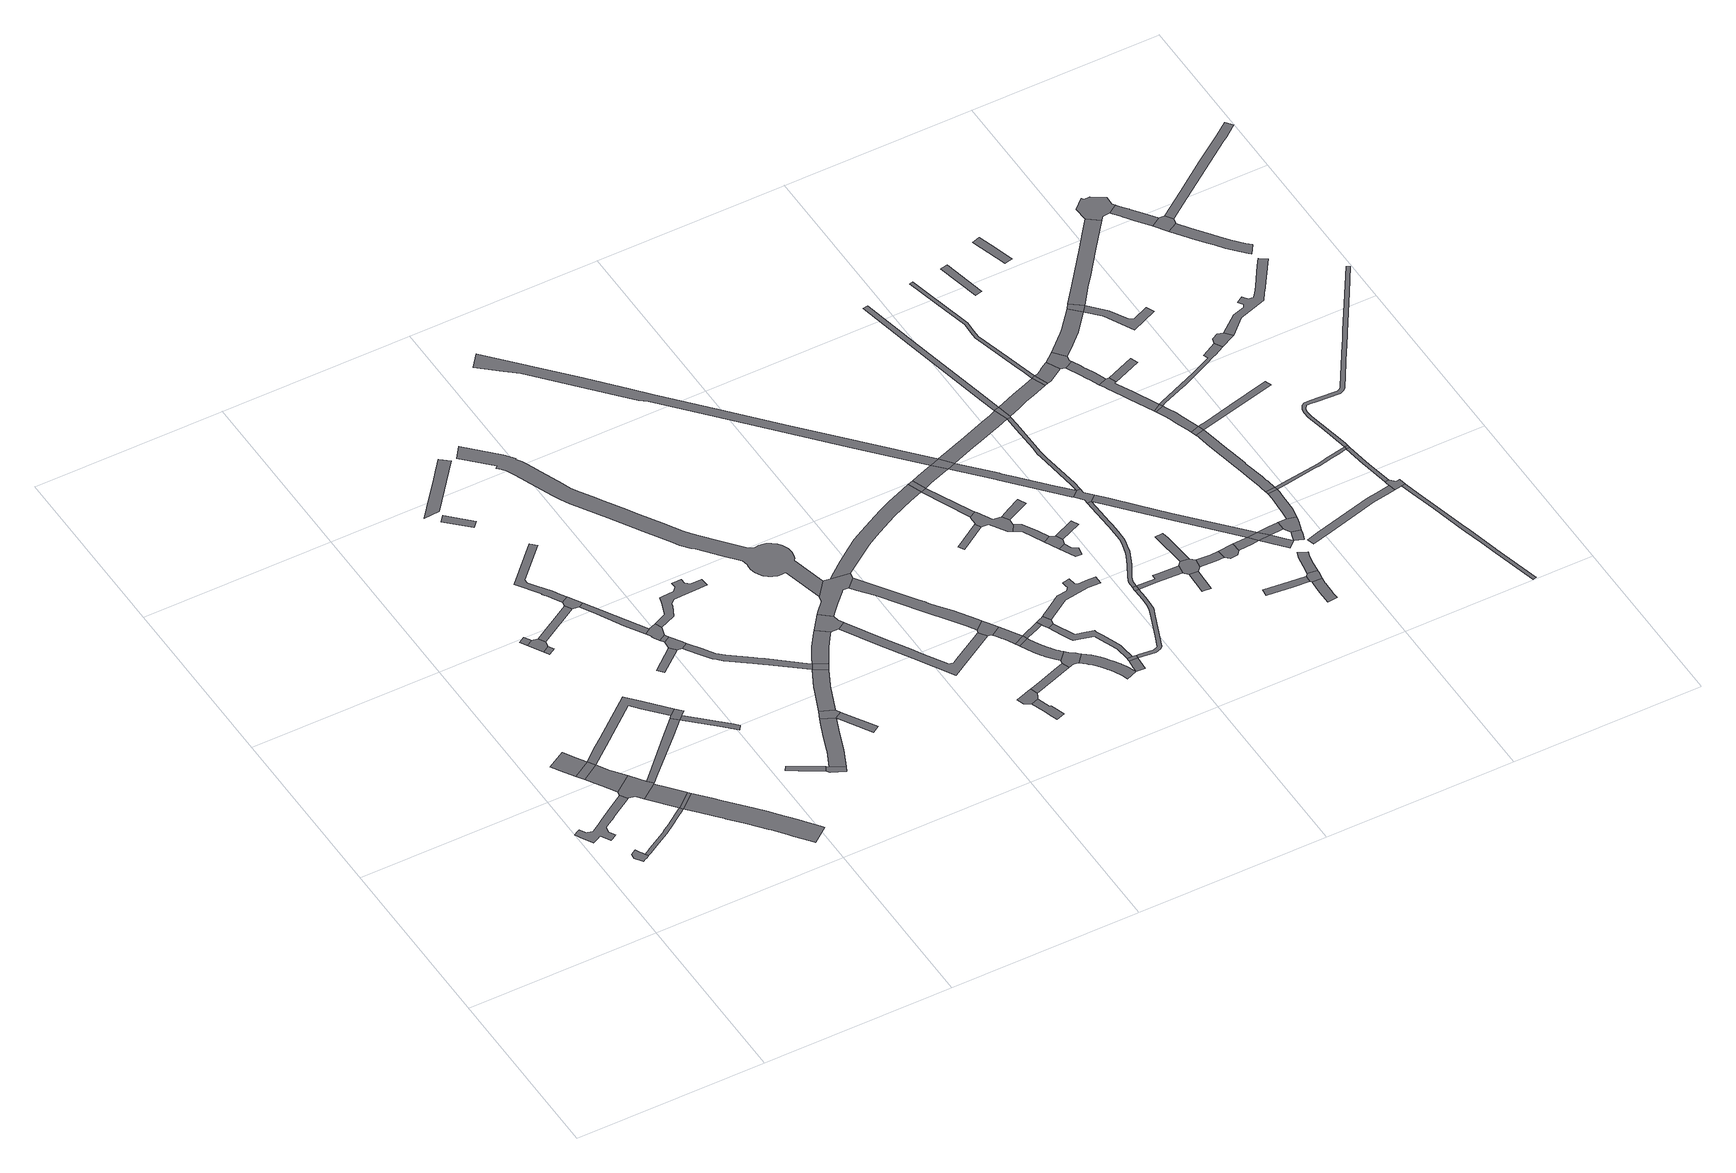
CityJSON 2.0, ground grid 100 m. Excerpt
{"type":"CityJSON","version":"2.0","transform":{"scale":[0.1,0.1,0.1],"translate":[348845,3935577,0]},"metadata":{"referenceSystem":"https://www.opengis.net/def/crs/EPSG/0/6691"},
"CityObjects":{
"road1":{"type":"Road","geometry":[{"type":"MultiSurface","lod":"1","boundaries":[[[0,1,2,3,4,5,6,7,8,9,10,11,12,13]]]}]},
"road2":{"type":"Road","geometry":[{"type":"MultiSurface","lod":"1","boundaries":[[[14,15,16,17,18,19,20,21,22,23,24,25,26,27,28,29,30,31,32,33,34,35,36,37,38]]]}]},
"road3":{"type":"Road","attributes":{"RoadStructureAttribute.sectionType":"1"},"geometry":[{"type":"MultiSurface","lod":"1","boundaries":[[[39,40,41,42,43,44,45,46,47,48,49,4,3,50,51,52,53,54,55,56,57]]]}]},
"road4":{"type":"Road","attributes":{"function":"3","RoadStructureAttribute.sectionType":"1"},"geometry":[{"type":"MultiSurface","lod":"1","boundaries":[[[58,59,60,61,62,63]]]}]},
"road5":{"type":"Road","geometry":[{"type":"MultiSurface","lod":"1","boundaries":[[[64,65,58,63]]]}]},
"road6":{"type":"Road","attributes":{"function":"3","RoadStructureAttribute.sectionType":"1"},"geometry":[{"type":"MultiSurface","lod":"1","boundaries":[[[66,67,65,64,68,69,70,71]]]}]},
"road7":{"type":"Road","geometry":[{"type":"MultiSurface","lod":"1","boundaries":[[[70,14,38,72,73,74,75,76,77,78,71]]]}]},
"road8":{"type":"Road","attributes":{"function":"3","RoadStructureAttribute.sectionType":"1"},"geometry":[{"type":"MultiSurface","lod":"1","boundaries":[[[79,80,81,75,74,82,83,39,84]]]}]},
"road9":{"type":"Road","geometry":[{"type":"MultiSurface","lod":"1","boundaries":[[[85,86,84,39,57]]]}]},
"road10":{"type":"Road","attributes":{"function":"3","RoadStructureAttribute.sectionType":"1"},"geometry":[{"type":"MultiSurface","lod":"1","boundaries":[[[87,88,89,90,91,92,93,94,86,85,95,96,97,98,99,100,101,102,103,104,105,106,107]]]}]},
"road11":{"type":"Road","attributes":{"RoadStructureAttribute.sectionType":"1"},"geometry":[{"type":"MultiSurface","lod":"1","boundaries":[[[65,108,109,110,111,112,113,114,115,116,117,58]]]}]},
"road12":{"type":"Road","attributes":{"RoadStructureAttribute.sectionType":"1"},"geometry":[{"type":"MultiSurface","lod":"1","boundaries":[[[118,119,120,121,122,123,77,76]]]}]},
"road13":{"type":"Road","attributes":{"RoadStructureAttribute.sectionType":"1"},"geometry":[{"type":"MultiSurface","lod":"1","boundaries":[[[124,125,126,127]]]}]},
"road14":{"type":"Road","geometry":[{"type":"MultiSurface","lod":"1","boundaries":[[[126,128,129,130,131,127]]]}]},
"road15":{"type":"Road","attributes":{"RoadStructureAttribute.sectionType":"1"},"geometry":[{"type":"MultiSurface","lod":"1","boundaries":[[[132,133,129,128]]]}]},
"road16":{"type":"Road","geometry":[{"type":"MultiSurface","lod":"1","boundaries":[[[121,120,134,135,112,111]]]}]},
"road17":{"type":"Road","attributes":{"RoadStructureAttribute.sectionType":"1"},"geometry":[{"type":"MultiSurface","lod":"1","boundaries":[[[131,130,136,137]]]}]},
"road18":{"type":"Road","attributes":{"RoadStructureAttribute.sectionType":"1"},"geometry":[{"type":"MultiSurface","lod":"1","boundaries":[[[138,139,140,141,134,120]]]}]},
"road19":{"type":"Road","attributes":{"RoadStructureAttribute.sectionType":"1"},"geometry":[{"type":"MultiSurface","lod":"1","boundaries":[[[142,143,144,145,146,147,148]]]}]},
"road20":{"type":"Road","geometry":[{"type":"MultiSurface","lod":"1","boundaries":[[[149,137,136,150,151,152]]]}]},
"road21":{"type":"Road","attributes":{"RoadStructureAttribute.sectionType":"1"},"geometry":[{"type":"MultiSurface","lod":"1","boundaries":[[[153,154,155,156,157,158,159,160,161,162,163,164,165,149,152]]]}]},
"road22":{"type":"Road","attributes":{"RoadStructureAttribute.sectionType":"1"},"geometry":[{"type":"MultiSurface","lod":"1","boundaries":[[[166,167,168,169]]]}]},
"road23":{"type":"Road","geometry":[{"type":"MultiSurface","lod":"1","boundaries":[[[147,170,171,172,173,148]]]}]},
"road24":{"type":"Road","geometry":[{"type":"MultiSurface","lod":"1","boundaries":[[[174,175,176,177]]]}]},
"road25":{"type":"Road","attributes":{"RoadStructureAttribute.sectionType":"1"},"geometry":[{"type":"MultiSurface","lod":"1","boundaries":[[[178,179,151,150,180,181,182,183]]]}]},
"road26":{"type":"Road","geometry":[{"type":"MultiSurface","lod":"1","boundaries":[[[182,184,185,186,187,188,189,190,191,183]]]}]},
"road27":{"type":"Road","attributes":{"RoadStructureAttribute.sectionType":"1"},"geometry":[{"type":"MultiSurface","lod":"1","boundaries":[[[189,188,192,193]]]}]},
"road28":{"type":"Road","attributes":{"RoadStructureAttribute.sectionType":"1"},"geometry":[{"type":"MultiSurface","lod":"1","boundaries":[[[194,195,196,197,198,199,200,201]]]}]},
"road29":{"type":"Road","geometry":[{"type":"MultiSurface","lod":"1","boundaries":[[[202,203,193,192,166,169,204]]]}]},
"road30":{"type":"Road","attributes":{"function":"3","RoadStructureAttribute.sectionType":"1"},"geometry":[{"type":"MultiSurface","lod":"1","boundaries":[[[172,205,206,207,208,209,210,211,208,212,213,214,215,216,217,218,219,173]]]}]},
"road31":{"type":"Road","geometry":[{"type":"MultiSurface","lod":"1","boundaries":[[[220,221,212,208,211]]]}]},
"road32":{"type":"Road","attributes":{"RoadStructureAttribute.sectionType":"1"},"geometry":[{"type":"MultiSurface","lod":"1","boundaries":[[[222,223,224,225,226,227,228,229,230,231,232,233,234,235,236,237,238,202,204]]]}]},
"road33":{"type":"Road","attributes":{"RoadStructureAttribute.sectionType":"1"},"geometry":[{"type":"MultiSurface","lod":"1","boundaries":[[[190,239,240,241,242,243,244,245,246,247,248,249,250,251,252,253,254,255,256,191]]]}]},
"road34":{"type":"Road","attributes":{"function":"3","RoadStructureAttribute.sectionType":"1"},"geometry":[{"type":"MultiSurface","lod":"1","boundaries":[[[229,257,258,259,260,221,220,261,262,263,264,265,266]]]}]},
"road35":{"type":"Road","geometry":[{"type":"MultiSurface","lod":"1","boundaries":[[[267,230,229,266]]]}]},
"road36":{"type":"Road","attributes":{"function":"3","RoadStructureAttribute.sectionType":"1"},"geometry":[{"type":"MultiSurface","lod":"1","boundaries":[[[268,269,270,271,230,267,272,273,274,275]]]}]},
"road37":{"type":"Road","attributes":{"RoadStructureAttribute.sectionType":"1"},"geometry":[{"type":"MultiSurface","lod":"1","boundaries":[[[276,277,278,279,280,281,282,283,284,285,286,287,288,289,290,291,292,293,294,295,296,297,298,299,300,301,302,303,304,305,306,307,308,309,310,311,312,313,314,315,316,317,318,319,320,321,322,323,324,325,326,327,328,329,330,331,332,333,334,335,336,337,338,339,340,341,342,343,344,345,346,347,348,349,350,351,352,353,354,355,356,357]]]}]},
"road38":{"type":"Road","geometry":[{"type":"MultiSurface","lod":"1","boundaries":[[[358,359,360,361,362,268,275]]]}]},
"road39":{"type":"Road","geometry":[{"type":"MultiSurface","lod":"1","boundaries":[[[363,364,365,315,314,366,367,368,362,361,369,370,371,372,373,374]]]}]},
"road40":{"type":"Road","attributes":{"RoadStructureAttribute.sectionType":"1"},"geometry":[{"type":"MultiSurface","lod":"1","boundaries":[[[375,376,377,378,379,380,381,382,359,358,383,384,385,386,387,388]]]}]},
"road41":{"type":"Road","geometry":[{"type":"MultiSurface","lod":"1","boundaries":[[[389,390,391,392,393,394,395]]]}]},
"road42":{"type":"Road","attributes":{"RoadStructureAttribute.sectionType":"1"},"geometry":[{"type":"MultiSurface","lod":"1","boundaries":[[[396,397,398,399,400,401,402,403,392,391]]]}]},
"road43":{"type":"Road","attributes":{"RoadStructureAttribute.sectionType":"1"},"geometry":[{"type":"MultiSurface","lod":"1","boundaries":[[[404,405,406,407,408,409,410,411,412,413,414,415,416,417,418,419,420,421,422,423,424,425,426,427,363,374]]]}]},
"road44":{"type":"Road","attributes":{"RoadStructureAttribute.sectionType":"1"},"geometry":[{"type":"MultiSurface","lod":"1","boundaries":[[[394,428,429,430,431,432,433,395]]]}]},
"road45":{"type":"Road","geometry":[{"type":"MultiSurface","lod":"1","boundaries":[[[387,434,435,436,437,418,417,388]]]}]},
"road46":{"type":"Road","attributes":{"RoadStructureAttribute.sectionType":"1"},"geometry":[{"type":"MultiSurface","lod":"1","boundaries":[[[438,439,436,435,440,441,442,443,444,445,446,447]]]}]},
"road47":{"type":"Road","geometry":[{"type":"MultiSurface","lod":"1","boundaries":[[[446,448,449,447]]]}]},
"road48":{"type":"Road","attributes":{"RoadStructureAttribute.sectionType":"1"},"geometry":[{"type":"MultiSurface","lod":"1","boundaries":[[[448,450,451,452,453,454,455,456,457,458,459,460,461,462,463,464,465,466,467,449]]]}]},
"road49":{"type":"Road","attributes":{"function":"3","RoadStructureAttribute.sectionType":"1"},"geometry":[{"type":"MultiSurface","lod":"1","boundaries":[[[468,469,470,471,472,473,474,475,476,477,478,365,364,479,480,481,482,483,484,485,486,487]]]}]},
"road50":{"type":"Road","geometry":[{"type":"MultiSurface","lod":"1","boundaries":[[[488,489,490,491,492,493,494,495,459,458,430,429]]]}]},
"road51":{"type":"Road","attributes":{"RoadStructureAttribute.sectionType":"1"},"geometry":[{"type":"MultiSurface","lod":"1","boundaries":[[[496,497,498,499,447,449]]]}]},
"road52":{"type":"Road","attributes":{"RoadStructureAttribute.sectionType":"1"},"geometry":[{"type":"MultiSurface","lod":"1","boundaries":[[[500,501,502,503,504,505,506,507,508,509,510,511,512,513,514,515,516,517,518,519]]]}]},
"road53":{"type":"Road","attributes":{"RoadStructureAttribute.sectionType":"1"},"geometry":[{"type":"MultiSurface","lod":"1","boundaries":[[[520,521,522,523,524,525,526,527,528,529,530,531,532,533,491,490,534,535,536,537,538,539,540,541,542,543,544,545,546,547,548,549]]]}]},
"road54":{"type":"Road","geometry":[{"type":"MultiSurface","lod":"1","boundaries":[[[550,551,552,553,554,555,556,499,498,557,558,559]]]}]},
"road55":{"type":"Road","attributes":{"RoadStructureAttribute.sectionType":"1"},"geometry":[{"type":"MultiSurface","lod":"1","boundaries":[[[558,560,561,562,563,564,565,566,567,568,569,570,571,572,573,574,575,576,577,578,579,580,559]]]}]},
"road56":{"type":"Road","geometry":[{"type":"MultiSurface","lod":"1","boundaries":[[[581,582,570,569,583,584]]]}]},
"road57":{"type":"Road","attributes":{"RoadStructureAttribute.sectionType":"1"},"geometry":[{"type":"MultiSurface","lod":"1","boundaries":[[[585,586,587,588]]]}]},
"road58":{"type":"Road","geometry":[{"type":"MultiSurface","lod":"1","boundaries":[[[589,590,591,592,593,594,595,596,597,598,599,600,601,602,603,604,605,606,552,551]]]}]},
"road59":{"type":"Road","geometry":[{"type":"MultiSurface","lod":"1","boundaries":[[[468,487,607,608]]]}]},
"road60":{"type":"Road","attributes":{"RoadStructureAttribute.sectionType":"1"},"geometry":[{"type":"MultiSurface","lod":"1","boundaries":[[[609,610,520,611,581,612,613,614,615,616,617,618,619,620,621,622,623,624,625,626,627,628,629,630,631,582,581,584]]]}]},
"road61":{"type":"Road","attributes":{"RoadStructureAttribute.sectionType":"1"},"geometry":[{"type":"MultiSurface","lod":"1","boundaries":[[[632,633,634,607,487]]]}]},
"road62":{"type":"Road","geometry":[{"type":"MultiSurface","lod":"1","boundaries":[[[635,636,637,638,639,633,632,640,641,588,587,642,643,644,645]]]}]},
"road63":{"type":"Road","attributes":{"function":"3","RoadStructureAttribute.sectionType":"1"},"geometry":[{"type":"MultiSurface","lod":"1","boundaries":[[[510,646,608,607,647,648,649]]]}]},
"road64":{"type":"Road","attributes":{"RoadStructureAttribute.sectionType":"1"},"geometry":[{"type":"MultiSurface","lod":"1","boundaries":[[[644,650,651,652,653,654,655,645]]]}]},
"road65":{"type":"Road","geometry":[{"type":"MultiSurface","lod":"1","boundaries":[[[656,652,651,657,658,659]]]}]},
"road66":{"type":"Road","attributes":{"RoadStructureAttribute.sectionType":"1"},"geometry":[{"type":"MultiSurface","lod":"1","boundaries":[[[660,661,662,663,658,657]]]}]},
"road67":{"type":"Road","geometry":[{"type":"MultiSurface","lod":"1","boundaries":[[[510,649,664,511]]]}]},
"road68":{"type":"Road","attributes":{"RoadStructureAttribute.sectionType":"1"},"geometry":[{"type":"MultiSurface","lod":"1","boundaries":[[[665,666,667,637,636]]]}]},
"road69":{"type":"Road","geometry":[{"type":"MultiSurface","lod":"1","boundaries":[[[668,669,670,622,621]]]}]},
"road70":{"type":"Road","attributes":{"RoadStructureAttribute.sectionType":"1"},"geometry":[{"type":"MultiSurface","lod":"1","boundaries":[[[671,672,656,659]]]}]},
"road71":{"type":"Road","attributes":{"RoadStructureAttribute.sectionType":"1"},"geometry":[{"type":"MultiSurface","lod":"1","boundaries":[[[673,674,675,676,668,621,677,678,679]]]}]},
"road72":{"type":"Road","attributes":{"RoadStructureAttribute.sectionType":"1"},"geometry":[{"type":"MultiSurface","lod":"1","boundaries":[[[680,681,682,683,684,685,686,687,688,689,664,649]]]}]},
"road73":{"type":"Road","attributes":{"RoadStructureAttribute.sectionType":"1"},"geometry":[{"type":"MultiSurface","lod":"1","boundaries":[[[664,690,691,692,693,694,695,696,697,698,699,700,701,702,685,703,704,705,706,707,708,709,695,710,711,712,713,714,511]]]}]},
"road74":{"type":"Road","attributes":{"RoadStructureAttribute.sectionType":"1"},"geometry":[{"type":"MultiSurface","lod":"1","boundaries":[[[715,716,717,718,719,720]]]}]},
"road75":{"type":"Road","geometry":[{"type":"MultiSurface","lod":"1","boundaries":[[[721,722,723,724,673,679,715,720]]]}]},
"road76":{"type":"Road","geometry":[{"type":"MultiSurface","lod":"1","boundaries":[[[684,725,726,727,728,729,703,685]]]}]},
"road77":{"type":"Road","attributes":{"RoadStructureAttribute.sectionType":"1"},"geometry":[{"type":"MultiSurface","lod":"1","boundaries":[[[723,730,731,732,733,724]]]}]},
"road78":{"type":"Road","attributes":{"RoadStructureAttribute.sectionType":"1"},"geometry":[{"type":"MultiSurface","lod":"1","boundaries":[[[734,722,721,735,736,737]]]}]},
"road79":{"type":"Road","attributes":{"RoadStructureAttribute.sectionType":"1"},"geometry":[{"type":"MultiSurface","lod":"1","boundaries":[[[738,739,740,728,727,726,741,742,743,744,745,746,747,748,749,750,669,668,751,752,753,754,755,756,757,758,759,760,761,727,762,763,764,765,766,767]]]}]},
"road80":{"type":"Road","geometry":[{"type":"MultiSurface","lod":"1","boundaries":[[[768,710,695,709,769,770]]]}]},
"road81":{"type":"Road","attributes":{"RoadStructureAttribute.sectionType":"1"},"geometry":[{"type":"MultiSurface","lod":"1","boundaries":[[[771,772,768,770,773,774,775,776]]]}]},
"road82":{"type":"Road","attributes":{"RoadStructureAttribute.sectionType":"1"},"geometry":[{"type":"MultiSurface","lod":"1","boundaries":[[[736,777,778,779,780,737]]]}]},
"road83":{"type":"Road","attributes":{"RoadStructureAttribute.sectionType":"1"},"geometry":[{"type":"MultiSurface","lod":"1","boundaries":[[[781,782,783,784,785,786]]]}]},
"road84":{"type":"Road","attributes":{"function":"3","RoadStructureAttribute.sectionType":"1"},"geometry":[{"type":"MultiSurface","lod":"1","boundaries":[[[787,788,789,790,791,792,793,770,769]]]}]},
"road85":{"type":"Road","attributes":{"RoadStructureAttribute.sectionType":"1"},"geometry":[{"type":"MultiSurface","lod":"1","boundaries":[[[794,780,779,795,796,766]]]}]},
"road86":{"type":"Road","attributes":{"RoadStructureAttribute.sectionType":"1"},"geometry":[{"type":"MultiSurface","lod":"1","boundaries":[[[797,798,799,800,801,802,803,804,805,806,807,808,809,810,811,812,813,814,815]]]}]},
"road87":{"type":"Road","geometry":[{"type":"MultiSurface","lod":"1","boundaries":[[[816,781,786,815,814,817,818,819,820,821]]]}]},
"road88":{"type":"Road","geometry":[{"type":"MultiSurface","lod":"1","boundaries":[[[767,766,796,822]]]}]},
"road89":{"type":"Road","attributes":{"RoadStructureAttribute.sectionType":"1"},"geometry":[{"type":"MultiSurface","lod":"1","boundaries":[[[820,823,824,825,826,827,828,821]]]}]},
"road90":{"type":"Road","attributes":{"RoadStructureAttribute.sectionType":"1"},"geometry":[{"type":"MultiSurface","lod":"1","boundaries":[[[796,829,830,831,832,833,822]]]}]},
"road91":{"type":"Road","geometry":[{"type":"MultiSurface","lod":"1","boundaries":[[[834,835,791,790]]]}]},
"road92":{"type":"Road","attributes":{"RoadStructureAttribute.sectionType":"1"},"geometry":[{"type":"MultiSurface","lod":"1","boundaries":[[[836,837,838,767,822,839,840,841]]]}]},
"road93":{"type":"Road","attributes":{"RoadStructureAttribute.sectionType":"1"},"geometry":[{"type":"MultiSurface","lod":"1","boundaries":[[[842,843,844,845,846,847,848,849,850,851,852,853,854,855,856,791,835]]]}]},
"road94":{"type":"Road","attributes":{"function":"3","RoadStructureAttribute.sectionType":"1"},"geometry":[{"type":"MultiSurface","lod":"1","boundaries":[[[857,858,859,860,835,834,861,862,863]]]}]},
"road95":{"type":"Road","geometry":[{"type":"MultiSurface","lod":"1","boundaries":[[[864,865,866,867,868,869,831]]]}]},
"road96":{"type":"Road","geometry":[{"type":"MultiSurface","lod":"1","boundaries":[[[870,868,867,871,872,873,874,836,841]]]}]},
"road97":{"type":"Road","geometry":[{"type":"MultiSurface","lod":"1","boundaries":[[[862,875,876,877,878,879,863]]]}]},
"road98":{"type":"Road","attributes":{"RoadStructureAttribute.sectionType":"1"},"geometry":[{"type":"MultiSurface","lod":"1","boundaries":[[[880,881,882,874,873,883,884,885,886,887,888,889,890,891]]]}]},
"road99":{"type":"Road","attributes":{"RoadStructureAttribute.sectionType":"1"},"geometry":[{"type":"MultiSurface","lod":"1","boundaries":[[[892,893,894,895,896,897,898,899,900,901,876,875]]]}]},
"road100":{"type":"Road","geometry":[{"type":"MultiSurface","lod":"1","boundaries":[[[902,903,891,890,904,905]]]}]},
"road101":{"type":"Road","attributes":{"RoadStructureAttribute.sectionType":"1"},"geometry":[{"type":"MultiSurface","lod":"1","boundaries":[[[896,906,907,908,909,910,911,912,913,914,915,916,917,918,919,920,921,897]]]}]},
"road102":{"type":"Road","attributes":{"RoadStructureAttribute.sectionType":"1"},"geometry":[{"type":"MultiSurface","lod":"1","boundaries":[[[905,922,923,924,925,926,927,928,929,930,931,932,933,934,935,936,937,938,939,940,941,942,943,944,902]]]}]},
"road103":{"type":"Road","attributes":{"RoadStructureAttribute.sectionType":"1"},"geometry":[{"type":"MultiSurface","lod":"1","boundaries":[[[945,946,947,948]]]}]},
"road104":{"type":"Road","geometry":[{"type":"MultiSurface","lod":"1","boundaries":[[[949,914,913,950]]]}]},
"road105":{"type":"Road","attributes":{"RoadStructureAttribute.sectionType":"1"},"geometry":[{"type":"MultiSurface","lod":"1","boundaries":[[[951,952,953,954,955,956,957,958,959,960,961,962,963,949,950]]]}]},
"road106":{"type":"Road","geometry":[{"type":"MultiSurface","lod":"1","boundaries":[[[936,935,959,958]]]}]},
"road107":{"type":"Road","geometry":[{"type":"MultiSurface","lod":"1","boundaries":[[[964,965,921,920]]]}]},
"road108":{"type":"Road","attributes":{"function":"3","RoadStructureAttribute.sectionType":"1"},"geometry":[{"type":"MultiSurface","lod":"1","boundaries":[[[966,967,968,969,879,878,970,971,972,973,974]]]}]},
"road109":{"type":"Road","attributes":{"RoadStructureAttribute.sectionType":"1"},"geometry":[{"type":"MultiSurface","lod":"1","boundaries":[[[975,976,977,978,979,980,981,982,983,984,985,986]]]}]},
"road110":{"type":"Road","attributes":{"RoadStructureAttribute.sectionType":"1"},"geometry":[{"type":"MultiSurface","lod":"1","boundaries":[[[904,987,988,989,990,991,992,993,994,995,996,997,998,999,1000,1001,905]]]}]},
"road111":{"type":"Road","geometry":[{"type":"MultiSurface","lod":"1","boundaries":[[[1002,1003,966,974]]]}]},
"road112":{"type":"Road","attributes":{"RoadStructureAttribute.sectionType":"1"},"geometry":[{"type":"MultiSurface","lod":"1","boundaries":[[[1004,1005,1006,1007,1008,1009]]]}]},
"road113":{"type":"Road","attributes":{"RoadStructureAttribute.sectionType":"1"},"geometry":[{"type":"MultiSurface","lod":"1","boundaries":[[[1010,1011,1012,1013,1014,1015,1016,959,935]]]}]},
"road114":{"type":"Road","attributes":{"RoadStructureAttribute.sectionType":"1"},"geometry":[{"type":"MultiSurface","lod":"1","boundaries":[[[1017,1018,1019,1020,1021,1022,1023,1024,1025,1026,1027,1028,1029,1030,1031,1032,1033,1034,1035,914,949]]]}]},
"road115":{"type":"Road","attributes":{"RoadStructureAttribute.sectionType":"1"},"geometry":[{"type":"MultiSurface","lod":"1","boundaries":[[[1036,1037,1038,1039,1040,1041,1042,1043,1002,974]]]}]},
"road116":{"type":"Road","attributes":{"RoadStructureAttribute.sectionType":"1"},"geometry":[{"type":"MultiSurface","lod":"1","boundaries":[[[1044,1045,1046,1047,1048,1049,1050,1051,1052,1053,1054,1055,1056,1057,1058,1059,1060]]]}]},
"road117":{"type":"Road","geometry":[{"type":"MultiSurface","lod":"1","boundaries":[[[1061,1062,1063,1064,1065,986,985,1052,1051]]]}]},
"road118":{"type":"Road","attributes":{"RoadStructureAttribute.sectionType":"1"},"geometry":[{"type":"MultiSurface","lod":"1","boundaries":[[[1066,1067,1068,995,1069,1070,1064,1063]]]}]},
"road119":{"type":"Road","geometry":[{"type":"MultiSurface","lod":"1","boundaries":[[[995,1068,1071,996]]]}]},
"road120":{"type":"Road","attributes":{"function":"3","RoadStructureAttribute.sectionType":"1"},"geometry":[{"type":"MultiSurface","lod":"1","boundaries":[[[1072,1073,1074,1075,1076,1077,1078,1079,1080,1081,1003,1002]]]}]},
"road121":{"type":"Road","attributes":{"RoadStructureAttribute.sectionType":"1"},"geometry":[{"type":"MultiSurface","lod":"1","boundaries":[[[1082,1029,1028,1083,1084,1085,1086]]]}]},
"road122":{"type":"Road","geometry":[{"type":"MultiSurface","lod":"1","boundaries":[[[1087,1088,1089,1090,1077,1076,1091,1092,1093,1094,1095,1096]]]}]},
"road123":{"type":"Road","geometry":[{"type":"MultiSurface","lod":"1","boundaries":[[[1084,1097,1098,1099,1100,1101,1102,1103,1104,1105,1106,1107,1108,1109,1110,1111,1112,1113,1114,1115,1116,1085]]]}]},
"road124":{"type":"Road","attributes":{"RoadStructureAttribute.sectionType":"1"},"geometry":[{"type":"MultiSurface","lod":"1","boundaries":[[[1117,1118,1119,1120,1121,1122,1123,1124,1125,1126,1127,1128,1129,1130,1131,1132,1133,1134,996,1071,1135,1136,1137,1138,1139,1140,1141,1142,1143,1144,1145,1146,1147,1148,1149,1150,1151]]]}]},
"road125":{"type":"Road","attributes":{"RoadStructureAttribute.sectionType":"1"},"geometry":[{"type":"MultiSurface","lod":"1","boundaries":[[[1152,1153,1154,1155,1156,1157,1158,1159,1160,1161,1162,1163,1093,1092]]]}]},
"road126":{"type":"Road","geometry":[{"type":"MultiSurface","lod":"1","boundaries":[[[1164,1165,1158,1157,1166,1167]]]}]},
"road127":{"type":"Road","geometry":[{"type":"MultiSurface","lod":"1","boundaries":[[[1166,1168,1169,1170,1171,1172,1173,1174,1175,1176,1177,1178,1179,1180,1181,1182,1183,1167]]]}]},
"road128":{"type":"Road","attributes":{"RoadStructureAttribute.sectionType":"1"},"geometry":[{"type":"MultiSurface","lod":"1","boundaries":[[[1184,1185,1186,1187,1165,1164,1188,1189,1190,1191,1192,1193]]]}]}
},
"vertices":[
[203,447,0],[212,449,0],[221,455,0],[229,460,0],[220,475,0],[211,491,0],[208,496,0],[206,499,0],[193,523,0],[164,506,0],[163,500,0],[162,493,0],[160,477,0],[191,439,0],
[313,875,0],[234,823,0],[155,772,0],[137,760,0],[91,729,0],[88,728,0],[61,734,0],[57,735,0],[36,769,0],[26,763,0],[2,749,0],[12,728,0],[16,722,0],[51,659,0],[77,673,0],[100,687,0],[130,633,0],[141,641,0],[165,656,0],[147,690,0],[153,719,0],[178,735,0],[215,759,0],[226,767,0],[337,838,0],
[511,663,0],[504,659,0],[417,597,0],[413,595,0],[380,572,0],[360,559,0],[297,522,0],[256,499,0],[254,497,0],[252,496,0],[233,484,0],[245,469,0],[294,498,0],[311,508,0],[373,545,0],[431,584,0],[472,611,0],[502,634,0],[522,648,0],
[294,1142,0],[264,1190,0],[226,1254,0],[131,1198,0],[170,1132,0],[201,1084,0],
[225,1046,0],[318,1104,0],
[369,1026,0],[358,1041,0],[255,998,0],[275,967,0],[317,900,0],[411,970,0],
[338,839,0],[375,831,0],[399,798,0],[488,862,0],[493,866,0],[467,892,0],[415,964,0],
[589,741,0],[519,823,0],[498,848,0],[411,781,0],[505,669,0],[593,736,0],
[523,649,0],[606,721,0],
[1013,236,0],[960,304,0],[945,323,0],[881,405,0],[853,439,0],[808,492,0],[702,611,0],[672,645,0],[574,591,0],[620,538,0],[656,498,0],[660,494,0],[709,438,0],[725,421,0],[796,335,0],[806,322,0],[854,261,0],[874,236,0],[925,169,0],[941,149,0],[1028,216,0],
[424,1191,0],[645,1371,0],[688,1322,0],[784,1215,0],[819,1245,0],[717,1360,0],[653,1433,0],[541,1343,0],[425,1249,0],[378,1211,0],
[526,898,0],[727,1093,0],[804,1168,0],[771,1201,0],[677,1106,0],[532,958,0],
[456,2004,0],[422,1983,0],[442,1949,0],[477,1970,0],
[486,1874,0],[521,1895,0],[528,1927,0],[507,1961,0],
[502,1848,0],[538,1866,0],
[827,1190,0],[849,1211,0],
[743,2057,0],[723,2091,0],
[943,1037,0],[1010,973,0],[1029,998,0],[1006,1020,0],
[1121,629,0],[1073,658,0],[1058,634,0],[1061,632,0],[1111,602,0],[1218,539,0],[1232,563,0],
[728,2116,0],[778,2050,0],[805,2065,0],[763,2136,0],
[744,2168,0],[723,2204,0],[676,2270,0],[649,2309,0],[650,2333,0],[818,2501,0],[789,2529,0],[592,2331,0],[674,2213,0],[669,2210,0],[674,2202,0],[689,2182,0],[707,2151,0],
[1000,1610,0],[876,1507,0],[902,1475,0],[1027,1578,0],
[1232,518,0],[1301,486,0],[1314,514,0],[1247,554,0],
[623,2750,0],[652,2781,0],[536,2893,0],[510,2859,0],
[891,1919,0],[853,1984,0],[824,1970,0],[895,1838,0],[954,1742,0],[985,1761,0],
[972,1713,0],[967,1710,0],[970,1705,0],[976,1696,0],[990,1673,0],[1024,1694,0],[1041,1743,0],[1025,1779,0],
[1003,1651,0],[1037,1672,0],
[752,3188,0],[705,3226,0],[685,3201,0],[669,3181,0],[620,3121,0],[498,2973,0],[452,2918,0],[536,2925,0],
[1085,1595,0],[1072,1615,0],[1052,1573,0],
[1360,619,0],[1395,715,0],[1431,803,0],[1438,819,0],[1538,649,0],[1576,671,0],[1474,841,0],[1367,850,0],[1360,832,0],[1324,743,0],[1305,691,0],[1291,654,0],[1290,653,0],[1289,648,0],[1256,574,0],
[1459,867,0],[1388,897,0],
[1096,1506,0],[1140,1443,0],[1154,1430,0],[1177,1408,0],[1285,1324,0],[1323,1295,0],[1326,1292,0],[1501,1152,0],[1520,1186,0],[1514,1190,0],[1348,1327,0],[1338,1334,0],[1306,1359,0],[1203,1437,0],[1169,1470,0],[1129,1528,0],[1089,1589,0],
[1124,1777,0],[1155,1840,0],[1158,1856,0],[1181,1875,0],[1363,1882,0],[1361,1927,0],[1300,1925,0],[1278,1945,0],[1277,1974,0],[1227,1972,0],[1228,1943,0],[1207,1921,0],[1147,1919,0],[1131,1918,0],[1128,1909,0],[1121,1885,0],[1096,1811,0],[1047,1789,0],
[1449,1047,0],[1438,1020,0],[1407,942,0],[1394,912,0],[1468,889,0],[1478,913,0],[1520,1016,0],[1525,1026,0],[1536,1049,0],[1567,1112,0],
[1587,1148,0],
[1640,1374,0],[1629,1360,0],[1575,1282,0],[1541,1223,0],[1609,1185,0],[1640,1241,0],[1691,1314,0],[1700,1326,0],
[918,3051,0],[908,3040,0],[917,3029,0],[919,3027,0],[930,3014,0],[939,3000,0],[949,2986,0],[955,2970,0],[963,2955,0],[1005,2846,0],[1043,2751,0],[1052,2729,0],[1063,2708,0],[1073,2687,0],[1085,2666,0],[1090,2659,0],[1189,2495,0],[1243,2406,0],[1286,2337,0],[1344,2241,0],[1366,2205,0],[1385,2174,0],[1421,2129,0],[1436,2114,0],[1520,2014,0],[1584,1938,0],[1591,1909,0],[1590,1906,0],[1589,1891,0],[1589,1871,0],[1595,1844,0],[1605,1822,0],[1617,1805,0],[1635,1789,0],[1653,1778,0],[1674,1771,0],[1697,1770,0],[1719,1772,0],[1773,1557,0],[1838,1638,0],[1792,1821,0],[1795,1824,0],[1800,1832,0],[1807,1853,0],[1810,1877,0],[1807,1904,0],[1794,1934,0],[1779,1956,0],[1758,1973,0],[1737,1983,0],[1718,1987,0],[1699,1989,0],[1686,1988,0],[1681,1987,0],[1679,1987,0],[1653,1998,0],[1651,1999,0],[1648,2002,0],[1548,2121,0],[1505,2172,0],[1469,2216,0],[1441,2255,0],[1425,2282,0],[1420,2289,0],[1388,2342,0],[1325,2445,0],[1291,2502,0],[1229,2603,0],[1196,2656,0],[1162,2712,0],[1140,2753,0],[1120,2800,0],[1087,2884,0],[1072,2921,0],[1065,2940,0],[1044,2993,0],[1032,3020,0],[1015,3048,0],[1019,3052,0],[981,3101,0],[831,3253,0],[782,3190,0],
[1741,1324,0],[1784,1350,0],[1767,1378,0],[1765,1409,0],[1705,1456,0],
[1969,1586,0],[1973,1616,0],[1876,1630,0],[1767,1527,0],[1767,1526,0],[1713,1467,0],[1772,1417,0],[1782,1428,0],[1823,1473,0],[1880,1531,0],[1888,1538,0],[1918,1538,0],
[2281,977,0],[2257,963,0],[2114,878,0],[2091,864,0],[2065,868,0],[1992,994,0],[1963,1043,0],[1897,1156,0],[1848,1142,0],[1941,982,0],[2057,786,0],[2153,843,0],[2316,940,0],[2287,981,0],
[2220,503,0],[2233,464,0],[2266,447,0],[2305,462,0],[2312,474,0],[2323,495,0],[2309,535,0],
[2288,378,0],[2305,327,0],[2315,299,0],[2360,314,0],[2345,361,0],[2335,390,0],[2334,393,0],[2328,391,0],
[1944,1505,0],[2001,1431,0],[2005,1427,0],[2007,1425,0],[2065,1337,0],[2091,1299,0],[2115,1263,0],[2145,1220,0],[2159,1199,0],[2199,1141,0],[2212,1122,0],[2268,1040,0],[2278,1023,0],[2293,1000,0],[2341,1039,0],[2331,1057,0],[2260,1166,0],[2233,1202,0],[2192,1258,0],[2181,1274,0],[2179,1278,0],[2165,1298,0],[2165,1299,0],[2154,1314,0],
[2446,538,0],[2535,569,0],[2522,609,0],[2469,591,0],[2387,562,0],[2320,539,0],
[2330,937,0],[2338,935,0],[2389,967,0],[2359,1014,0],
[2439,882,0],[2411,931,0],[2340,931,0],[2345,924,0],[2347,922,0],[2363,894,0],[2372,879,0],[2394,840,0],[2398,832,0],[2454,859,0],
[2410,808,0],[2464,834,0],
[2428,771,0],[2444,740,0],[2466,703,0],[2468,700,0],[2479,682,0],[2491,668,0],[2498,660,0],[2510,646,0],[2526,630,0],[2567,674,0],[2560,680,0],[2551,691,0],[2540,703,0],[2527,721,0],[2524,727,0],[2519,733,0],[2500,764,0],[2470,821,0],
[2501,1994,0],[2427,1966,0],[2370,1942,0],[2304,1911,0],[2225,1870,0],[2162,1836,0],[2102,1802,0],[2044,1761,0],[1973,1710,0],[1908,1657,0],[1880,1634,0],[2019,1649,0],[2089,1698,0],[2143,1737,0],[2199,1769,0],[2261,1802,0],[2338,1842,0],[2402,1872,0],[2456,1894,0],[2527,1921,0],
[2567,580,0],[2568,580,0],[2589,575,0],[2629,620,0],[2617,632,0],[2610,637,0],[2594,649,0],[2582,659,0],
[2471,837,0],[2538,866,0],[2568,879,0],[2556,905,0],
[1260,3580,0],[1323,3527,0],[1512,3317,0],[1687,3117,0],[1703,3103,0],[1740,3071,0],[1954,2832,0],[2166,2595,0],[2406,2328,0],[2581,2134,0],[2655,2053,0],[2705,2071,0],[2444,2361,0],[2203,2628,0],[1993,2863,0],[1778,3104,0],[1707,3186,0],[1557,3357,0],[1207,3745,0],[1150,3674,0],
[2790,392,0],[2785,404,0],[2778,417,0],[2773,433,0],[2771,438,0],[2766,447,0],[2756,467,0],[2755,469,0],[2751,476,0],[2735,501,0],[2721,522,0],[2709,539,0],[2695,559,0],[2666,590,0],[2592,573,0],[2619,549,0],[2624,544,0],[2639,529,0],[2652,513,0],[2657,508,0],[2663,499,0],[2681,475,0],[2684,470,0],[2686,467,0],[2703,439,0],[2708,430,0],[2716,411,0],[2721,401,0],[2724,393,0],[2733,370,0],
[2616,860,0],[2623,885,0],[2601,926,0],[2593,921,0],[2590,919,0],[2582,915,0],[2562,908,0],[2570,874,0],[2584,844,0],[2616,859,0],
[2615,775,0],[2634,734,0],[2642,717,0],[2676,708,0],[2741,690,0],[2746,677,0],[2787,570,0],[2789,561,0],[2799,493,0],[2799,489,0],[2824,488,0],[2816,561,0],[2814,577,0],[2795,631,0],[2791,641,0],[2777,675,0],[2762,713,0],[2762,724,0],[2712,737,0],[2668,749,0],[2617,857,0],
[2842,466,0],[2844,486,0],[2798,477,0],[2797,468,0],
[2493,1519,0],[2510,1490,0],[2651,1583,0],[2634,1610,0],
[2641,898,0],[2742,965,0],[2751,967,0],[2879,986,0],[2942,983,0],[2944,1030,0],[2895,1032,0],[2863,1029,0],[2847,1033,0],[2836,1041,0],[2829,1079,0],[2791,1072,0],[2794,1043,0],[2796,1034,0],[2780,1016,0],[2726,1008,0],[2653,960,0],[2606,930,0],
[2558,1933,0],[2530,2005,0],
[2795,451,0],[2793,422,0],[2838,389,0],[2934,456,0],[2963,464,0],[2965,466,0],[2976,478,0],[3011,566,0],[3049,665,0],[3069,714,0],[3074,751,0],[3076,797,0],[3075,859,0],[3055,858,0],[3056,797,0],[3054,752,0],[3049,717,0],[3029,666,0],[2984,552,0],[2958,489,0],[2952,482,0],[2932,476,0],[2858,484,0],
[2641,1665,0],[2675,1684,0],[2664,1704,0],
[2787,1533,0],[2789,1556,0],[2765,1591,0],[2724,1599,0],[2682,1674,0],[2640,1644,0],[2639,1613,0],[2690,1580,0],[2741,1494,0],[2763,1482,0],[2786,1521,0],
[2570,2021,0],[2598,1949,0],[2677,1979,0],[2713,1992,0],
[2800,1460,0],[2854,1350,0],[2892,1368,0],[2862,1432,0],[2822,1501,0],[2792,1518,0],
[2920,1359,0],[2890,1275,0],[2927,1293,0],[2936,1321,0],
[2930,1193,0],[2963,1192,0],[2970,1235,0],[2944,1251,0],
[2758,2009,0],
[2909,1614,0],[2889,1655,0],[2821,1620,0],
[3075,883,0],[3055,883,0],[3054,869,0],
[3049,1371,0],[3032,1408,0],
[3311,900,0],[3207,905,0],[3175,907,0],[3174,880,0],[3173,857,0],[3202,855,0],[3305,851,0],
[2869,1820,0],[2875,1814,0],[2916,1768,0],[3113,1546,0],[3119,1540,0],[3153,1570,0],[3083,1648,0],[2941,1807,0],[2911,1840,0],[2902,1851,0],
[2792,2022,0],[2884,2056,0],[2918,2069,0],[3040,2114,0],[3052,2118,0],[3115,2143,0],[3116,2063,0],[3119,1912,0],[3119,1903,0],[3118,1874,0],[3122,1844,0],[3128,1800,0],[3151,1617,0],[3173,1570,0],[3171,1619,0],[3144,1832,0],[3138,1875,0],[3139,1903,0],[3136,2091,0],[3135,2144,0],[3091,2217,0],[3055,2202,0],[3024,2190,0],[2958,2165,0],[2881,2137,0],
[3326,828,0],[3321,699,0],[3326,699,0],[3366,697,0],[3367,710,0],[3371,826,0],
[3393,846,0],[3398,895,0],[3377,916,0],[3332,922,0],
[3155,1499,0],[3156,1475,0],[3176,1476,0],[3210,1506,0],[3174,1546,0],
[3361,1089,0],[3357,1125,0],[3314,1122,0],[3315,1113,0],
[3475,890,0],[3477,842,0],[3522,845,0],[3518,894,0],
[3452,1228,0],[3347,1348,0],[3255,1455,0],[3159,1392,0],[3163,1293,0],[3163,1289,0],[3164,1188,0],[3159,1165,0],[3145,1105,0],[3134,1080,0],[3109,1026,0],[3070,956,0],[3056,922,0],[3076,918,0],[3088,947,0],[3127,1017,0],[3164,1099,0],[3166,1106,0],[3172,1134,0],[3179,1163,0],[3184,1186,0],[3184,1238,0],[3183,1294,0],[3182,1315,0],[3221,1426,0],[3323,1308,0],[3418,1198,0],[3659,931,0],[3681,907,0],[3737,912,0],
[3090,2222,0],[3135,2152,0],[3118,2228,0],
[2971,2795,0],[3073,2306,0],[3086,2381,0],[3003,2777,0],[2933,3115,0],[2905,3111,0],
[3544,824,0],[3585,828,0],[3604,851,0],[3600,901,0],
[3787,547,0],[3704,553,0],[3568,569,0],[3563,530,0],[3701,513,0],[3784,508,0],
[3198,2177,0],[3249,2198,0],[3299,2217,0],[3378,2246,0],[3350,2318,0],[3280,2292,0],[3221,2270,0],
[3674,907,0],[3681,857,0],[3716,861,0],
[3791,490,0],[3790,464,0],[3789,457,0],[3788,454,0],[3787,421,0],[3787,394,0],[3789,350,0],[3789,348,0],[3840,352,0],[3838,387,0],[3838,395,0],[3839,407,0],[3839,430,0],[3840,451,0],[3840,456,0],[3840,460,0],[3840,462,0],[3844,496,0],[3792,502,0],
[3797,556,0],[3846,511,0],[3851,544,0],[3851,547,0],[3852,553,0],[3800,559,0],
[3780,866,0],
[3859,605,0],[3868,658,0],[3875,681,0],[3830,704,0],[3819,670,0],[3809,612,0],
[3756,815,0],[3817,746,0],[3857,781,0],[3853,785,0],[3812,831,0],
[3395,2253,0],[3368,2325,0],
[3853,922,0],[3848,922,0],[3804,918,0],[3781,867,0],[3824,869,0],[3852,871,0],
[3351,2391,0],[3323,2499,0],[3274,2684,0],[3275,2727,0],[3276,2787,0],[3231,2982,0],[3226,3004,0],[3192,3149,0],[3174,3145,0],[3215,2967,0],[3258,2785,0],[3257,2724,0],[3256,2681,0],[3322,2431,0],[3337,2371,0],
[3435,2363,0],[3412,2349,0],[3402,2342,0],[3383,2330,0],[3417,2261,0],[3494,2309,0],[3457,2377,0],
[3902,764,0],[3907,779,0],[3914,801,0],[3921,823,0],[3874,838,0],[3869,822,0],
[3866,850,0],[3939,881,0],[3941,886,0],[3946,911,0],[3898,921,0],
[3519,2301,0],[3564,2323,0],[3558,2337,0],[3563,2364,0],[3514,2424,0],
[3910,1071,0],[3907,1020,0],[3904,964,0],[3949,924,0],[3952,942,0],[3955,959,0],[3956,966,0],[3958,1020,0],[3960,1070,0],[3960,1092,0],[3959,1112,0],[3908,1109,0],
[3555,2221,0],[3565,2198,0],[3567,2193,0],[3575,2175,0],[3597,2126,0],[3643,2146,0],[3616,2208,0],[3597,2251,0],[3593,2259,0],[3586,2276,0],
[3906,1125,0],[3907,1116,0],[3961,1113,0],[3958,1131,0],
[3605,2108,0],[3608,2102,0],[3619,2079,0],[3630,2056,0],[3660,1994,0],[3665,1982,0],[3670,1971,0],[3729,1847,0],[3771,1876,0],[3766,1886,0],[3705,2016,0],[3686,2055,0],[3665,2096,0],[3663,2101,0],[3674,2105,0],[3659,2142,0],
[3949,1184,0],[3947,1195,0],[3944,1209,0],[3944,1211,0],[3942,1223,0],[3920,1333,0],[3918,1343,0],[3900,1439,0],[3898,1452,0],[3894,1468,0],[3884,1520,0],[3883,1526,0],[3867,1612,0],[3863,1626,0],[3815,1611,0],[3819,1600,0],[3821,1589,0],[3834,1517,0],[3869,1333,0],[3878,1287,0],[3883,1259,0],[3900,1175,0],[3902,1159,0],
[3399,2927,0],[3438,2936,0],[3386,3166,0],[3347,3158,0],
[3779,1859,0],[3733,1837,0],
[3743,1818,0],[3759,1780,0],[3760,1777,0],[3763,1772,0],[3764,1767,0],[3776,1731,0],[3798,1666,0],[3806,1643,0],[3853,1657,0],[3846,1681,0],[3823,1750,0],[3811,1785,0],[3788,1838,0],
[3825,2167,0],[3809,2204,0],
[3719,2636,0],[3630,2531,0],[3610,2512,0],[3532,2439,0],[3583,2381,0],[3598,2395,0],[3686,2477,0],[3774,2581,0],[3775,2583,0],
[4346,864,0],[4293,855,0],[4212,834,0],[3978,771,0],[3913,753,0],[3923,715,0],[4034,745,0],[4224,796,0],[4301,816,0],[4397,833,0],[4427,838,0],[4421,877,0],
[3969,1114,0],[4019,1122,0],[4178,1147,0],[4215,1151,0],[4245,1159,0],[4248,1159,0],[4285,1166,0],[4327,1174,0],[4370,1185,0],[4372,1202,0],[4256,1178,0],[4253,1177,0],[4213,1167,0],[4004,1137,0],[3967,1132,0],
[3801,2616,0],[3740,2664,0],
[3624,3041,0],[3637,3044,0],[3667,3053,0],[3637,3153,0],[3607,3251,0],[3564,3237,0],
[4283,1729,0],[4271,1762,0],[4156,1733,0],[4049,1706,0],[4041,1704,0],[3889,1666,0],[3871,1662,0],
[3800,1868,0],[3928,1922,0],[3931,1923,0],[3934,1924,0],[3970,1940,0],[3986,1947,0],[4033,1968,0],[4044,1973,0],[4087,1994,0],[4148,2024,0],[4161,2030,0],[4215,2058,0],[4194,2098,0],[4111,2052,0],[4120,2028,0],[4026,1985,0],[4016,1980,0],[3923,1940,0],[3792,1885,0],
[3838,2514,0],[3843,2507,0],[3921,2359,0],[4060,2422,0],[4041,2463,0],[3960,2427,0],[3932,2436,0],[3883,2529,0],
[4702,8,0],[4636,267,0],[4635,271,0],[4591,447,0],[4587,462,0],[4541,642,0],[4510,763,0],[4489,848,0],[4469,845,0],[4486,778,0],[4521,641,0],[4570,447,0],[4573,437,0],[4598,337,0],[4616,266,0],[4616,265,0],[4683,3,0],
[4482,888,0],[4461,884,0],[4436,909,0],[4416,905,0],[4417,899,0],
[4410,1049,0],[4407,1070,0],[4390,1187,0],[4388,1062,0],[4391,1046,0],
[4388,1204,0],
[3873,2710,0],[3874,2711,0],[3916,2764,0],[4034,2914,0],[4153,3066,0],[4092,3114,0],[4029,3033,0],[3974,2962,0],[3814,2758,0],[3797,2736,0],
[4202,2126,0],[4287,2095,0],[4298,2101,0],[4266,2137,0],[4237,2146,0],
[4183,3228,0],[4153,3227,0],[4144,3238,0],[4087,3189,0],[4170,3088,0],[4209,3089,0],[4258,3123,0],[4247,3139,0],[4248,3168,0],[4249,3187,0],
[4387,2182,0],[4534,2232,0],[4535,2234,0],[4560,2270,0],[4565,2278,0],[4568,2282,0],[4690,2460,0],[4652,2486,0],[4641,2469,0],[4601,2411,0],[4550,2334,0],[4533,2309,0],[4524,2295,0],[4505,2271,0],[4476,2275,0],[4459,2303,0],[4424,2281,0],[4441,2255,0],[4432,2238,0],[4367,2218,0],
[4977,2237,0],[4879,2079,0],[4751,1875,0],[4718,1822,0],[4703,1797,0],[4555,1560,0],[4551,1553,0],[4544,1545,0],[4529,1540,0],[4424,1545,0],[4374,1548,0],[4354,1548,0],[4340,1538,0],[4329,1522,0],[4326,1517,0],[4321,1490,0],[4323,1456,0],[4341,1363,0],[4385,1223,0],[4353,1389,0],[4340,1458,0],[4338,1489,0],[4342,1511,0],[4352,1526,0],[4355,1528,0],[4374,1528,0],[4415,1526,0],[4533,1519,0],[4556,1529,0],[4567,1541,0],[4698,1751,0],[4710,1771,0],[4760,1851,0],[4901,2077,0],[4994,2226,0],
[4217,3077,0],[4240,3048,0],[4253,3030,0],[4254,3029,0],[4282,2992,0],[4339,2916,0],[4390,2949,0],[4330,3029,0],[4301,3066,0],[4300,3067,0],[4287,3084,0],[4265,3112,0],
[4445,2909,0],[4419,2946,0],[4384,2847,0],[4438,2876,0],
[4446,2763,0],[4455,2750,0],[4498,2694,0],[4522,2664,0],[4557,2619,0],[4607,2561,0],[4631,2537,0],[4641,2527,0],[4676,2577,0],[4674,2579,0],[4651,2602,0],[4603,2657,0],[4566,2704,0],[4546,2730,0],[4494,2798,0],[4479,2818,0],
[4894,3289,0],[4734,3174,0],[4665,3124,0],[4561,3049,0],[4534,2973,0],[4741,3122,0],[4896,3234,0],[4930,3259,0],[4998,3308,0],[4971,3345,0]
]}
